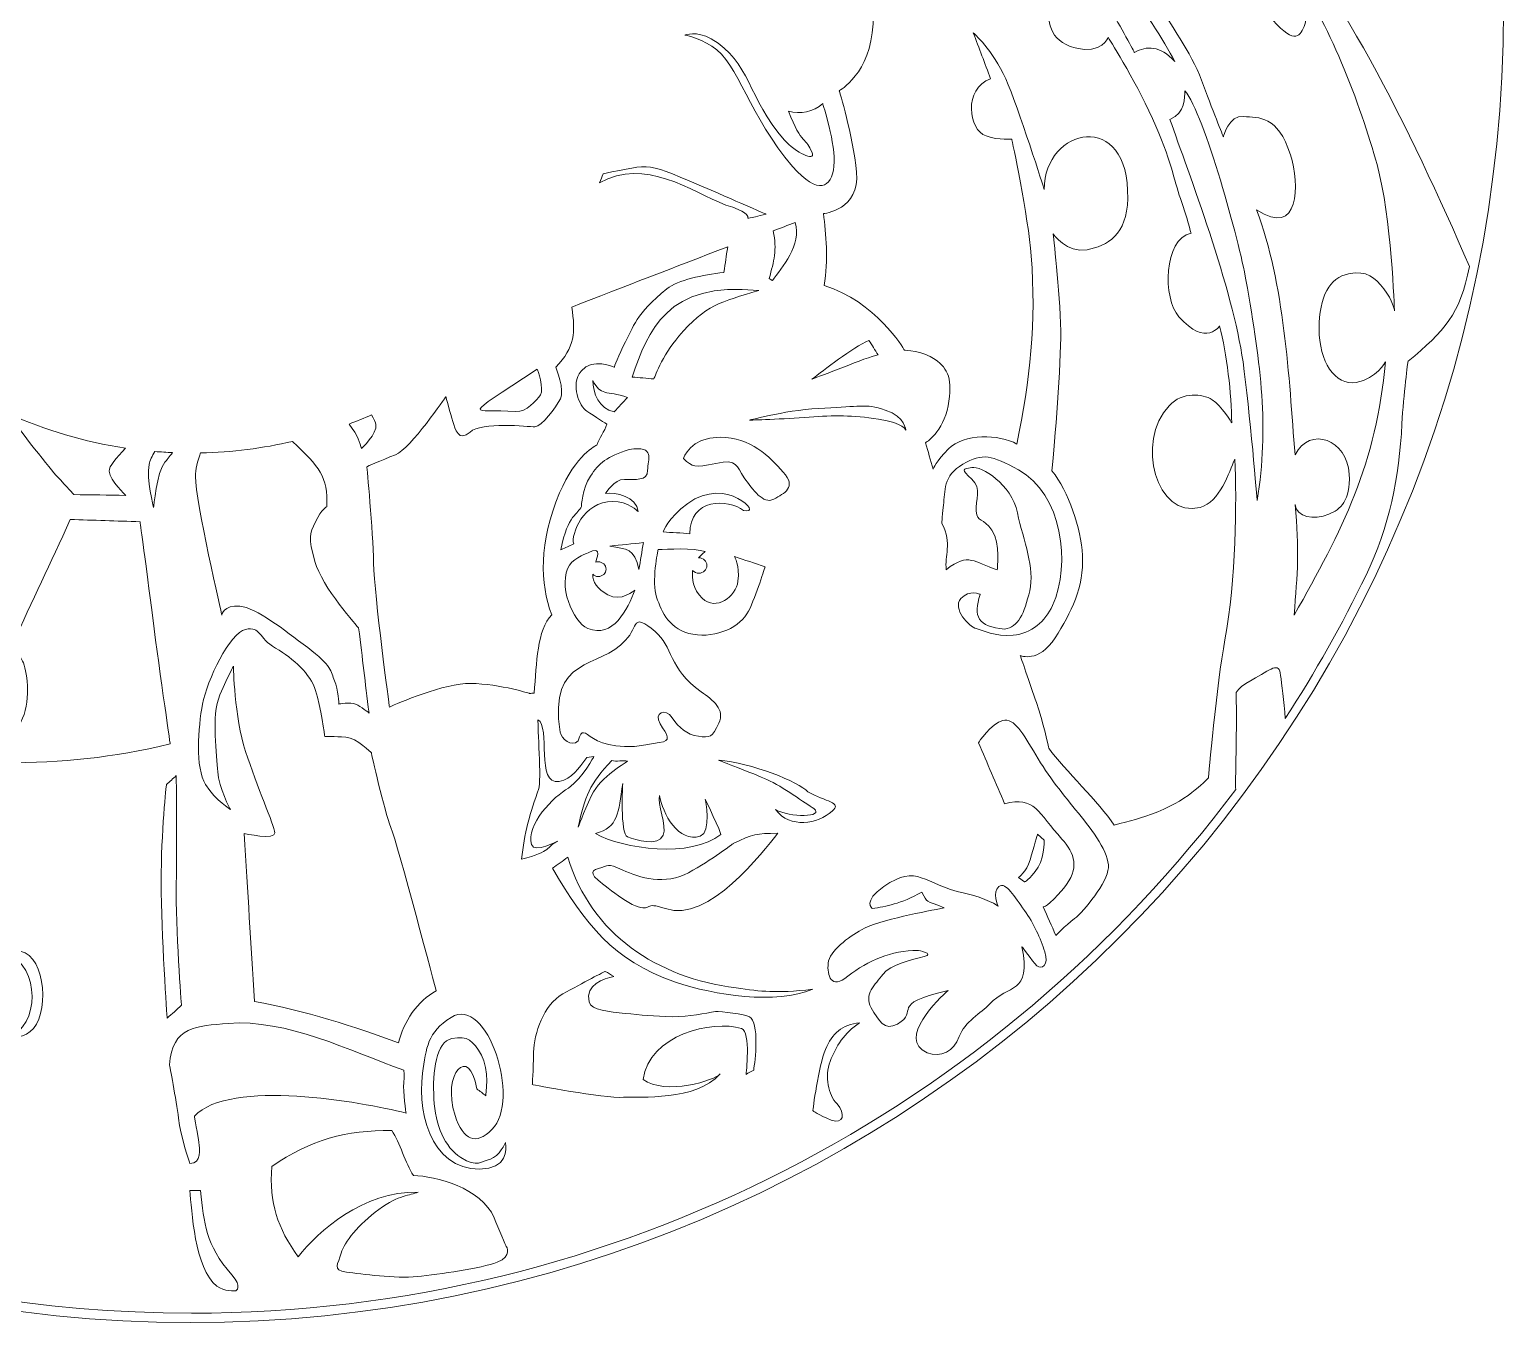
# Model space of a CAD drawing. Header units: inches. Extents: x 50 to 350, y -350 to -50.
# Drawn here: x 181.6 to 350, y -350 to -202.3 of the extents above; entities that cross this region are included whole.
import ezdxf

# ---------------------------------------------------------------- set-up
doc = ezdxf.new("R2010")
doc.units = ezdxf.units.IN
doc.header["$MEASUREMENT"] = 0
doc.layers.add('Layer 1', color=7, linetype='Continuous')

msp = doc.modelspace()

# ---------------------------------------------------------------- linework, layer by layer
at = {"layer": 'Layer 1', "lineweight": 0}
for points, knots in [([(350, -200), (350, -282.84), (282.84, -350), (200, -350), (117.16, -350), (50, -282.84), (50, -200), (50, -117.16), (117.16, -50), (200, -50), (282.84, -50), (350, -117.16), (350, -200)], [0, 0, 0, 0, 1, 1, 1, 2, 2, 2, 3, 3, 3, 4, 4, 4, 4]), ([(320.41, -122.27), (325.83, -122.27), (330.22, -126.99), (330.22, -132.81), (330.22, -137.59), (327.26, -141.63), (323.2, -142.92), (322.2, -145.04), (321.83, -146.29), (321.35, -147.73), (325.3, -148.29), (327.49, -148.29), (327.49, -148.29), (327.32, -150.58), (327.15, -152.88), (326.98, -155.17), (326.98, -155.17), (323.87, -154.75), (320.22, -154.08), (317.39, -168.07), (330.05, -175.52), (322.28, -187.65), (330.55, -195.99), (339.35, -213.69), (346.11, -229.36), (345.01, -234.85), (343.3, -236.69), (339.09, -240.18), (339.09, -240.18), (338.57, -243.96), (338.4, -247.32), (338.09, -253.43), (336.94, -259.11), (334.3, -264.6), (331.56, -270.28), (328.48, -275.73), (325.06, -281), (324.94, -278.99), (324.65, -277.06), (324.54, -276.06), (324.37, -274.43), (323.42, -275.38), (321.27, -276.58), (319.12, -277.79), (319.46, -278.22), (319.46, -278.22), (319.46, -278.22), (319.55, -281.57), (319.38, -288.03), (319.37, -288.45), (319.38, -288.8), (319.42, -289.09), (292.27, -325.41), (248.93, -348.93), (200.1, -348.93), (131.18, -348.93), (73.19, -302.07), (56.23, -238.49), (59.64, -233.88), (67.19, -226.17), (69.6, -226.6), (68.37, -223.84), (65.85, -215.65), (66.18, -209.53), (64.67, -206.1), (62.79, -204.97), (62.36, -202.53), (64.05, -201.87), (65.93, -202.2), (69.46, -202.5), (72.07, -196.43), (76.89, -191.83), (77.94, -191.34), (76.39, -188.59), (72.08, -185.83), (76.39, -174.29), (80.22, -164.02), (84.73, -156.75), (85.19, -148.12), (79.58, -148.15), (76.39, -148.63), (76.39, -148.63), (75.81, -145.59), (75.24, -142.55), (74.67, -139.5), (74.67, -139.5), (78.3, -141.08), (84.78, -140.83), (84.56, -139.07), (84.28, -137.6), (84, -136.39), (78.81, -136.14), (74.67, -131.89), (74.67, -126.67), (74.67, -121.3), (79.06, -116.94), (84.48, -116.94), (94.71, -116.94), (98.05, -130.59), (89.05, -135.29), (89.02, -136.75), (89.01, -138.56), (89.04, -140.43), (101.39, -138.61), (112.24, -131.75), (123.33, -123.03), (122.45, -122.75), (120.94, -122.14), (120.51, -121.21), (119.77, -119.64), (118.52, -116.81), (118.52, -116.81), (116.77, -116.67), (115.37, -116.61), (113.62, -116.48), (113.62, -116.48), (112.05, -117.73), (111.1, -117.42), (110.17, -117.11), (108.81, -115.74), (107.12, -115.32), (107.12, -115.32), (104.71, -115.11), (104.08, -114.8), (103.3, -114.41), (102.57, -112.71), (101.46, -112.28), (101.46, -112.28), (98.94, -111.97), (98.73, -111.34), (98.52, -110.71), (98.21, -108.19), (98.21, -108.19), (98.21, -108.19), (94.76, -104.84), (95.81, -104), (96.85, -103.16), (98.73, -103.27), (98.73, -103.27), (99.15, -102.53), (99.57, -101.8), (99.99, -101.07), (99.57, -100.09), (96.87, -94.94), (103.24, -96.56), (103.9, -95.89), (104.57, -95.23), (105.23, -94.57), (104.23, -88.9), (107.85, -89.87), (109.32, -89.85), (110.58, -88.94), (111.84, -88.03), (113.09, -87.12), (113.6, -82.68), (119.72, -84.24), (119.56, -84.14), (119.79, -83.98), (120.03, -83.82), (120.26, -83.67), (119.88, -83.33), (116.32, -82.54), (114.84, -83.27), (117.95, -80.2), (118.81, -79.16), (121.38, -76.12), (123.51, -73.58), (126.26, -70.29), (130.01, -68.65), (133.06, -67.31), (136.57, -70.04), (137.94, -71.19), (140.17, -70.42), (142.41, -69.65), (144.65, -68.88), (145.92, -65.91), (148.36, -66.11), (146.53, -68.36), (147.55, -68.15), (148.56, -67.94), (149.57, -67.73), (151.15, -65.15), (152.44, -66.17), (151.36, -67.52), (152.16, -67.49), (152.96, -67.45), (153.77, -67.42), (153.77, -67.42), (154.5, -66.79), (155.13, -67), (155.76, -67.21), (155.02, -67.84), (155.02, -67.84), (158.9, -68.68), (161.99, -72.31), (161.72, -78.33), (161.6, -81.22), (161.9, -83.27), (161.68, -85.13), (162.2, -84.46), (162.36, -84.23), (162.78, -83.63), (171.22, -71.58), (186.78, -59.76), (205.73, -59.93), (226.07, -60.12), (228.81, -60.97), (249.65, -77.85), (254.07, -81.42), (257.93, -85.56), (261.4, -89.94), (261.85, -89.21), (262.66, -88.14), (264.13, -86.63), (267.97, -82.69), (271.93, -81.75), (275.52, -81.11), (281.48, -80.03), (289.98, -81.32), (294.19, -85.59), (296.24, -87.65), (298.76, -92.68), (299.24, -94.68), (299.91, -97.47), (302.67, -101.01), (301.96, -102.99), (306.28, -110.17), (304.11, -108.03), (303.93, -111.5), (303.84, -113.18), (302.92, -116.36), (301.6, -117.28), (300.27, -118.21), (299.53, -117.81), (299.93, -118.46), (300.34, -119.12), (299.13, -120.06), (297.76, -121.34), (296.61, -122.42), (294.45, -123.28), (293.81, -123.51), (294.2, -124.26), (294.26, -124.7), (296.51, -124.65), (298.53, -124.61), (299.35, -124.27), (298.92, -125.17), (298.49, -126.07), (297.11, -128.95), (296.08, -129.77), (295.05, -130.59), (295.27, -131.75), (294.62, -131.53), (293.98, -131.32), (292.51, -129.25), (292.94, -130.41), (293.37, -131.55), (292.8, -131.62), (293.91, -133.69), (306.16, -141.6), (312.96, -145.74), (317.89, -147.09), (318.2, -145.94), (318.38, -144.39), (318.24, -143.09), (313.87, -142.03), (310.6, -137.83), (310.6, -132.81), (310.6, -126.99), (314.99, -122.27), (320.41, -122.27), (320.41, -122.27), (320.41, -122.27), (320.41, -122.27)], [0, 0, 0, 0, 1, 1, 1, 2, 2, 2, 3, 3, 3, 4, 4, 4, 5, 5, 5, 6, 6, 6, 7, 7, 7, 8, 8, 8, 9, 9, 9, 10, 10, 10, 11, 11, 11, 12, 12, 12, 13, 13, 13, 14, 14, 14, 15, 15, 15, 16, 16, 16, 17, 17, 17, 18, 18, 18, 19, 19, 19, 20, 20, 20, 21, 21, 21, 22, 22, 22, 23, 23, 23, 24, 24, 24, 25, 25, 25, 26, 26, 26, 27, 27, 27, 28, 28, 28, 29, 29, 29, 30, 30, 30, 31, 31, 31, 32, 32, 32, 33, 33, 33, 34, 34, 34, 35, 35, 35, 36, 36, 36, 37, 37, 37, 38, 38, 38, 39, 39, 39, 40, 40, 40, 41, 41, 41, 42, 42, 42, 43, 43, 43, 44, 44, 44, 45, 45, 45, 46, 46, 46, 47, 47, 47, 48, 48, 48, 49, 49, 49, 50, 50, 50, 51, 51, 51, 52, 52, 52, 53, 53, 53, 54, 54, 54, 55, 55, 55, 56, 56, 56, 57, 57, 57, 58, 58, 58, 59, 59, 59, 60, 60, 60, 61, 61, 61, 62, 62, 62, 63, 63, 63, 64, 64, 64, 65, 65, 65, 66, 66, 66, 67, 67, 67, 68, 68, 68, 69, 69, 69, 70, 70, 70, 71, 71, 71, 72, 72, 72, 73, 73, 73, 74, 74, 74, 75, 75, 75, 76, 76, 76, 77, 77, 77, 78, 78, 78, 79, 79, 79, 80, 80, 80, 81, 81, 81, 82, 82, 82, 83, 83, 83, 84, 84, 84, 85, 85, 85, 86, 86, 86, 87, 87, 87, 88, 88, 88, 89, 89, 89, 90, 90, 90, 91, 91, 91, 91]), ([(284.95, -173.56), (284.61, -174.08), (284.26, -174.6), (283.92, -175.11), (283.92, -175.11), (284.69, -174.77), (288.13, -175.28), (295.08, -176.33), (298.17, -178.71), (302.17, -183.2), (297.55, -179.41), (289.9, -177.21), (284.26, -179.5), (284.26, -179.5), (287.62, -181.91), (290.55, -183.8), (293.47, -185.7), (295.8, -186.73), (298.55, -188.54), (301.3, -190.35), (302.34, -191.03), (302.34, -191.03), (302.34, -191.03), (301.13, -188.97), (302.08, -188.37), (303.03, -187.76), (304.14, -187.07), (306.21, -188.45), (308.28, -189.83), (309.74, -192.15), (309.14, -193.44), (308.53, -194.73), (307.42, -194.3), (306.9, -194.3), (306.38, -194.3), (309.57, -197.14), (310.69, -199.38), (311.8, -201.62), (314.3, -204.8), (315.51, -208.07), (316.71, -211.34), (318, -214.53), (318, -214.53), (318, -214.53), (318.6, -212.03), (320.32, -212.21), (322.05, -212.38), (324.2, -212.03), (325.66, -216.59), (326.74, -219.97), (326.71, -226.16), (321.79, -222.88), (324.97, -231.29), (325.49, -241.96), (326.18, -250.85), (327.9, -247.55), (332.15, -249.1), (332.37, -253.09), (332.55, -256.1), (331.34, -257.13), (330.05, -257.65), (328.29, -258.35), (326.36, -258), (326.18, -256.53), (326.72, -261.74), (326.44, -264.36), (326.09, -269.18), (331.55, -259.56), (335.55, -251.76), (336.5, -240.26), (336.5, -240.26), (335.56, -242.16), (333.15, -242.59), (330.74, -243.02), (328.93, -240.18), (328.93, -236.47), (328.93, -232.77), (330.14, -230.62), (332.29, -230.19), (334.44, -229.76), (335.3, -230.62), (336.33, -231.91), (337.37, -233.2), (337.54, -234.41), (337.54, -234.41), (337.54, -234.41), (337.19, -223.65), (335.56, -217.71), (333.75, -211.15), (329.64, -200.18), (326.26, -196.8), (326.26, -196.8), (327.81, -200.16), (327.38, -201.45), (326.95, -202.74), (326.44, -204.12), (324.11, -201.71), (321.79, -199.3), (319.55, -195.25), (319.81, -193.53), (320.07, -191.81), (320.84, -191.98), (322.3, -193.01), (323.77, -194.05), (325.06, -195.34), (325.06, -195.34), (321.47, -189.77), (315.96, -182.81), (307.59, -178.38), (301.56, -175.2), (297.09, -173.39), (291.58, -173.13), (286.07, -172.87), (284.95, -173.56), (284.95, -173.56), (284.95, -173.56), (284.95, -173.56), (284.95, -173.56)], [0, 0, 0, 0, 1, 1, 1, 2, 2, 2, 3, 3, 3, 4, 4, 4, 5, 5, 5, 6, 6, 6, 7, 7, 7, 8, 8, 8, 9, 9, 9, 10, 10, 10, 11, 11, 11, 12, 12, 12, 13, 13, 13, 14, 14, 14, 15, 15, 15, 16, 16, 16, 17, 17, 17, 18, 18, 18, 19, 19, 19, 20, 20, 20, 21, 21, 21, 22, 22, 22, 23, 23, 23, 24, 24, 24, 25, 25, 25, 26, 26, 26, 27, 27, 27, 28, 28, 28, 29, 29, 29, 30, 30, 30, 31, 31, 31, 32, 32, 32, 33, 33, 33, 34, 34, 34, 35, 35, 35, 36, 36, 36, 37, 37, 37, 38, 38, 38, 39, 39, 39, 39]), ([(276, -181.57), (279.79, -181.25), (283.59, -183.72), (284.09, -184.06), (287.79, -186.56), (288.05, -186.13), (291.41, -188.88), (294.76, -191.64), (300.19, -196.97), (300.19, -196.97), (300.19, -196.97), (298.12, -197.49), (298.03, -199.3), (297.95, -201.1), (297.95, -203.6), (301.05, -204.37), (304.14, -205.15), (304.83, -203.17), (304.83, -203.17), (304.83, -203.17), (307.76, -207.73), (309.91, -212.46), (312.06, -217.2), (312.32, -219.43), (313.1, -221.59), (313.87, -223.74), (314.3, -225.55), (314.3, -225.55), (311.15, -226.25), (311.04, -233), (312.92, -235.1), (314.47, -236.82), (315.59, -237.16), (316.45, -236.91), (317.31, -236.65), (317.57, -236.13), (317.57, -236.13), (318.37, -239.32), (318.95, -243.94), (318.95, -247.23), (318.95, -247.23), (317.83, -245.25), (316.71, -244.57), (315.59, -243.88), (313.35, -243.62), (311.8, -245.25), (307.89, -249.39), (310.38, -258.22), (315.33, -256.87), (317.61, -256.25), (318.66, -252.84), (319.29, -251.36), (319.55, -256.04), (319.43, -265.26), (318.17, -272.02), (317.23, -277.1), (316.28, -287.77), (316.28, -287.77), (316.28, -287.77), (314.21, -290.18), (310.51, -291.64), (308.51, -292.43), (307.39, -292.69), (305.51, -293.16), (303.82, -290.6), (299.88, -286.88), (298.05, -284.38), (298.05, -284.38), (297.38, -281.29), (296.65, -279.18), (295.91, -277.06), (294.8, -273.81), (294.8, -273.81), (294.8, -273.81), (296.92, -274.69), (298.77, -271.78), (300.61, -268.87), (302.09, -266.05), (301.9, -262.35), (301.75, -259.28), (300.32, -255.04), (298.41, -252.69), (298.71, -249.4), (299.48, -240.55), (299.41, -236.73), (299.32, -232), (298.55, -225.63), (298.55, -225.63), (298.55, -225.63), (300.1, -227.87), (302.42, -227.44), (304.75, -227.01), (306.98, -225.72), (307.07, -221.59), (307.29, -211.25), (297.52, -213.44), (297.52, -220.55), (297.52, -220.55), (294.59, -211.17), (293.13, -207.9), (291.67, -204.63), (289.43, -202.65), (289.43, -202.65), (290.09, -204.4), (290.75, -206.15), (291.41, -207.9), (288.25, -209.02), (288.88, -213.77), (290.89, -214.44), (292.44, -214.96), (293.82, -214.79), (293.82, -214.79), (293.82, -214.79), (295.71, -223.65), (296.05, -228.13), (296.64, -235.74), (295.89, -242.26), (294.41, -249.63), (292.37, -248.51), (288.37, -248.39), (286.59, -250.2), (285.21, -251.61), (284.84, -252.49), (284.84, -252.49), (284.55, -251.49), (284.26, -250.49), (283.97, -249.49), (283.97, -249.49), (286, -248.26), (286.55, -245.26), (287.11, -242.27), (286.55, -241.03), (285.08, -239.97), (283.6, -238.92), (281.57, -238.92), (281.57, -238.92), (281.45, -238.7), (278.22, -233.31), (272.38, -231.52), (272.88, -228.62), (272.62, -225.62), (272.3, -223.31), (272.3, -223.31), (276.52, -222.88), (276.09, -218.57), (275.66, -214.27), (274.11, -209.28), (274.11, -209.28), (274.11, -209.28), (277.72, -207.3), (277.98, -201.62), (278.24, -195.94), (277.72, -192.84), (277.72, -192.84), (277.72, -192.84), (280.39, -189.66), (279.7, -187.59), (279.01, -185.53), (276, -181.57), (276, -181.57), (276, -181.57), (276, -181.57), (276, -181.57)], [0, 0, 0, 0, 1, 1, 1, 2, 2, 2, 3, 3, 3, 4, 4, 4, 5, 5, 5, 6, 6, 6, 7, 7, 7, 8, 8, 8, 9, 9, 9, 10, 10, 10, 11, 11, 11, 12, 12, 12, 13, 13, 13, 14, 14, 14, 15, 15, 15, 16, 16, 16, 17, 17, 17, 18, 18, 18, 19, 19, 19, 20, 20, 20, 21, 21, 21, 22, 22, 22, 23, 23, 23, 24, 24, 24, 25, 25, 25, 26, 26, 26, 27, 27, 27, 28, 28, 28, 29, 29, 29, 30, 30, 30, 31, 31, 31, 32, 32, 32, 33, 33, 33, 34, 34, 34, 35, 35, 35, 36, 36, 36, 37, 37, 37, 38, 38, 38, 39, 39, 39, 40, 40, 40, 41, 41, 41, 42, 42, 42, 43, 43, 43, 44, 44, 44, 45, 45, 45, 46, 46, 46, 47, 47, 47, 48, 48, 48, 49, 49, 49, 50, 50, 50, 51, 51, 51, 52, 52, 52, 53, 53, 53, 54, 54, 54, 54]), ([(307.84, -204.9), (307.84, -204.9), (306.2, -201.86), (305.02, -199.84), (303.83, -197.81), (302.12, -196.01), (300.71, -194.05), (297.19, -189.17), (303.7, -193.6), (306.43, -196.87), (308.87, -199.8), (311.16, -203.55), (312.44, -205.91), (310.73, -204.07), (309.26, -204.13), (307.84, -204.9), (307.84, -204.9), (307.84, -204.9), (307.84, -204.9)], [0, 0, 0, 0, 1, 1, 1, 2, 2, 2, 3, 3, 3, 4, 4, 4, 5, 5, 5, 6, 6, 6, 6]), ([(268.3, -211.6), (269.66, -211.99), (271.18, -211.69), (272.22, -210.74), (272.22, -210.74), (273.76, -215.39), (273.51, -217.89), (273.25, -220.38), (271.72, -221.28), (268.79, -217.92), (263.83, -212.22), (262.67, -206.14), (259.56, -204.18), (257.93, -203.15), (256.47, -202.91), (256.47, -202.91), (256.47, -202.91), (257.84, -202.39), (259.48, -203.34), (263.98, -205.95), (263.63, -210.12), (267.83, -214.87), (269.12, -216.34), (271.44, -217.45), (271.01, -216.34), (270.34, -214.59), (269.85, -215.58), (268.3, -211.6), (268.3, -211.6), (268.3, -211.6), (268.3, -211.6)], [0, 0, 0, 0, 1, 1, 1, 2, 2, 2, 3, 3, 3, 4, 4, 4, 5, 5, 5, 6, 6, 6, 7, 7, 7, 8, 8, 8, 9, 9, 9, 10, 10, 10, 10]), ([(321.87, -256.1), (321.87, -256.1), (321.01, -245.86), (320.24, -240.26), (319.09, -231.94), (314.02, -218.61), (311.89, -212.55), (313.73, -211.81), (313.55, -209.99), (313.61, -209.28), (315.83, -211.94), (319.85, -226.63), (320.58, -230.88), (322.34, -241.01), (323.2, -247.48), (321.87, -256.1), (321.87, -256.1), (321.87, -256.1), (321.87, -256.1)], [0, 0, 0, 0, 1, 1, 1, 2, 2, 2, 3, 3, 3, 4, 4, 4, 5, 5, 5, 6, 6, 6, 6]), ([(246.72, -219.8), (251.91, -216.82), (257.19, -220.78), (261.15, -222.33), (265.97, -223.77), (261.53, -224.29), (265.76, -223.39), (265.76, -223.39), (263.87, -222.53), (259.48, -220.64), (251.71, -217.29), (252.89, -217.63), (247.15, -218.75), (247.01, -219.1), (246.87, -219.45), (246.72, -219.8), (246.72, -219.8), (246.72, -219.8), (246.72, -219.8)], [0, 0, 0, 0, 1, 1, 1, 2, 2, 2, 3, 3, 3, 4, 4, 4, 5, 5, 5, 6, 6, 6, 6]), ([(266.55, -225.28), (267.4, -224.96), (268.24, -224.64), (269.09, -224.33), (269.85, -226.82), (267.54, -229.54), (266.47, -230.95), (266.35, -230.88), (266.24, -230.81), (266.12, -230.73), (266.63, -228.73), (267.06, -227.49), (266.55, -225.28), (266.55, -225.28), (266.55, -225.28), (266.55, -225.28)], [0, 0, 0, 0, 1, 1, 1, 2, 2, 2, 3, 3, 3, 4, 4, 4, 5, 5, 5, 5]), ([(260.92, -230.02), (261.14, -228.84), (261.15, -228.28), (261.37, -227.09), (255.43, -229.39), (249.49, -231.68), (243.56, -233.98), (244, -236.9), (243.91, -238.56), (241.75, -240.86), (241.75, -240.86), (242.78, -243.53), (242.26, -244.48), (241.75, -245.43), (240.11, -247.66), (239.34, -247.66), (238.56, -247.66), (233.23, -247.06), (231.94, -248.27), (230.65, -249.47), (230.22, -247.92), (229.96, -247.06), (229.7, -246.2), (229.18, -244.22), (229.18, -244.22), (229.18, -244.22), (225.14, -250.16), (223.42, -250.85), (221.7, -251.54), (220.15, -252.22), (220.15, -252.22), (220.15, -252.22), (220.83, -259.45), (220.92, -263.24), (221.01, -267.03), (222.73, -279.68), (222.73, -279.68), (222.73, -279.68), (228.24, -277.18), (231.42, -277.01), (234.6, -276.84), (238.74, -278.13), (238.74, -278.13), (238.91, -278.12), (239.08, -278.1), (239.26, -278.09), (239.55, -274.62), (239.59, -270.89), (241.27, -269.13), (239.91, -265.59), (239.79, -260.89), (242.17, -255.22), (244.01, -250.82), (246.41, -249.76), (246.41, -249.76), (246.68, -248.94), (247.31, -248.2), (247.58, -247.38), (247.58, -247.38), (246.11, -246.41), (245.28, -245.88), (244.45, -245.35), (243.34, -242.89), (244.63, -241.3), (245.92, -239.72), (248.41, -240.86), (248.41, -240.86), (248.41, -240.86), (248.87, -239.54), (249.7, -237.95), (250.53, -236.37), (250.89, -234.74), (254.4, -231.92), (255.74, -230.84), (258.49, -230.36), (260.92, -230.02), (260.92, -230.02), (260.92, -230.02), (260.92, -230.02)], [0, 0, 0, 0, 1, 1, 1, 2, 2, 2, 3, 3, 3, 4, 4, 4, 5, 5, 5, 6, 6, 6, 7, 7, 7, 8, 8, 8, 9, 9, 9, 10, 10, 10, 11, 11, 11, 12, 12, 12, 13, 13, 13, 14, 14, 14, 15, 15, 15, 16, 16, 16, 17, 17, 17, 18, 18, 18, 19, 19, 19, 20, 20, 20, 21, 21, 21, 22, 22, 22, 23, 23, 23, 24, 24, 24, 25, 25, 25, 26, 26, 26, 26]), ([(250.44, -241.98), (251.28, -242.05), (252.11, -242.12), (252.94, -242.2), (252.94, -242.2), (253.85, -239.59), (255.78, -237.32), (258.81, -233.74), (260.61, -233.37), (264.91, -232.11), (254.43, -230.98), (252.3, -236.66), (250.44, -241.98), (250.44, -241.98), (250.44, -241.98), (250.44, -241.98)], [0, 0, 0, 0, 1, 1, 1, 2, 2, 2, 3, 3, 3, 4, 4, 4, 5, 5, 5, 5]), ([(278.55, -239.44), (278.2, -238.89), (277.86, -238.34), (277.51, -237.79), (275.61, -238.63), (272.32, -241.22), (271, -242.23), (271.77, -241.96), (277.27, -239.72), (278.55, -239.44), (278.55, -239.44), (278.55, -239.44), (278.55, -239.44)], [0, 0, 0, 0, 1, 1, 1, 2, 2, 2, 3, 3, 3, 4, 4, 4, 4]), ([(239.62, -241.07), (239.62, -241.07), (240.44, -243.41), (239.98, -244.02), (239.53, -244.63), (238.35, -246.01), (237.17, -245.92), (232.14, -245.56), (230.55, -247.05), (239.62, -241.07), (239.62, -241.07), (239.62, -241.07), (239.62, -241.07)], [0, 0, 0, 0, 1, 1, 1, 2, 2, 2, 3, 3, 3, 4, 4, 4, 4]), ([(248.39, -245.97), (246.66, -245.58), (245.97, -243.84), (245.97, -242.36), (246.86, -244.18), (247.43, -243.5), (249.94, -244.3), (249.42, -244.86), (248.91, -245.41), (248.39, -245.97), (248.39, -245.97), (248.39, -245.97), (248.39, -245.97)], [0, 0, 0, 0, 1, 1, 1, 2, 2, 2, 3, 3, 3, 4, 4, 4, 4]), ([(263.87, -246.9), (263.87, -246.9), (268.56, -245.64), (272.46, -245.52), (276.36, -245.41), (277.03, -244.95), (279.37, -245.75), (281.71, -246.56), (281.71, -248.05), (281.71, -248.05), (281.71, -248.05), (281.6, -247.24), (278.59, -246.79), (275.58, -246.33), (273.57, -246.33), (270.67, -246.56), (267.78, -246.79), (263.87, -246.9), (263.87, -246.9), (263.87, -246.9), (263.87, -246.9), (263.87, -246.9)], [0, 0, 0, 0, 1, 1, 1, 2, 2, 2, 3, 3, 3, 4, 4, 4, 5, 5, 5, 6, 6, 6, 7, 7, 7, 7]), ([(179.25, -246.18), (180.31, -247.92), (184.17, -252.7), (184.77, -253.34), (185.89, -254.55), (186.67, -255.41), (186.67, -255.41), (188.65, -255.44), (190.63, -255.47), (192.61, -255.5), (192.61, -255.5), (190.8, -253.86), (190.71, -252.74), (190.67, -252.19), (191.55, -251.24), (192.56, -250.1), (187.89, -249.4), (183.42, -248.06), (179.25, -246.18), (179.25, -246.18), (179.25, -246.18), (179.25, -246.18)], [0, 0, 0, 0, 1, 1, 1, 2, 2, 2, 3, 3, 3, 4, 4, 4, 5, 5, 5, 6, 6, 6, 7, 7, 7, 7]), ([(218.12, -247.35), (219.22, -248.76), (219.29, -249.52), (219.54, -250.16), (219.54, -250.16), (221.35, -248.44), (221.18, -247.4), (221.14, -247.19), (220.96, -246.79), (220.69, -246.29), (219.85, -246.67), (218.99, -247.02), (218.12, -247.35), (218.12, -247.35), (218.12, -247.35), (218.12, -247.35)], [0, 0, 0, 0, 1, 1, 1, 2, 2, 2, 3, 3, 3, 4, 4, 4, 5, 5, 5, 5]), ([(256.31, -251.28), (257.39, -252.28), (257.51, -252.39), (260.03, -251.84), (262.55, -251.28), (262.31, -252.17), (263.27, -253.49), (264.23, -254.82), (265.43, -256.59), (266.63, -255.93), (267.84, -255.26), (269.28, -254.6), (267.72, -252.83), (266.15, -251.06), (263.99, -248.85), (260.51, -248.85), (257.03, -248.85), (256.31, -251.28), (256.31, -251.28), (256.31, -251.28), (256.31, -251.28), (256.31, -251.28)], [0, 0, 0, 0, 1, 1, 1, 2, 2, 2, 3, 3, 3, 4, 4, 4, 5, 5, 5, 6, 6, 6, 7, 7, 7, 7]), ([(195.93, -250.49), (195.62, -251), (195.37, -251.5), (195.27, -251.97), (194.93, -253.6), (195.79, -256.87), (195.79, -256.87), (195.79, -256.87), (196.13, -252.83), (197.08, -251.71), (197.27, -251.48), (197.59, -251.09), (197.96, -250.61), (197.28, -250.58), (196.6, -250.54), (195.93, -250.49), (195.93, -250.49), (195.93, -250.49), (195.93, -250.49)], [0, 0, 0, 0, 1, 1, 1, 2, 2, 2, 3, 3, 3, 4, 4, 4, 5, 5, 5, 6, 6, 6, 6]), ([(201.14, -250.65), (200.8, -251.61), (200.56, -252.57), (200.56, -253.34), (200.56, -256.1), (203.58, -269.19), (203.58, -269.19), (203.58, -269.19), (203.75, -267.98), (205.64, -268.16), (207.54, -268.33), (210.64, -270.83), (213.39, -272.89), (216.15, -274.96), (216.02, -275.63), (216.45, -276.67), (216.88, -277.7), (216.96, -279.34), (216.96, -279.34), (216.96, -279.34), (218.25, -279.08), (218.86, -279.34), (219.46, -279.59), (220.4, -280.37), (220.4, -280.37), (219.92, -276.67), (219.69, -274.34), (219.2, -270.64), (219.2, -270.64), (214.98, -265.91), (214.21, -263.07), (213.43, -260.23), (213.61, -259.97), (214.29, -258.51), (214.98, -257.04), (215.58, -256.79), (215.58, -256.79), (215.7, -253.28), (214.76, -252.32), (211.67, -249.33), (208.28, -250.12), (204.76, -250.57), (201.14, -250.65), (201.14, -250.65), (201.14, -250.65), (201.14, -250.65)], [0, 0, 0, 0, 1, 1, 1, 2, 2, 2, 3, 3, 3, 4, 4, 4, 5, 5, 5, 6, 6, 6, 7, 7, 7, 8, 8, 8, 9, 9, 9, 10, 10, 10, 11, 11, 11, 12, 12, 12, 13, 13, 13, 14, 14, 14, 15, 15, 15, 15]), ([(242.32, -261.71), (242.93, -261.44), (243.18, -261.31), (243.78, -261.04), (243.43, -260.01), (244.84, -256.19), (248.26, -256.19), (249.94, -256.19), (251.14, -257.34), (251.14, -257.34), (250.98, -255.62), (248.55, -255.14), (247.42, -255.27), (247.42, -255.27), (248.38, -253.67), (249.58, -253.67), (250.78, -253.67), (252.22, -253.9), (252.22, -252.64), (252.22, -251.37), (253.23, -249.8), (250.1, -250.26), (247.58, -251.06), (246.65, -251.8), (245.69, -253.29), (244.73, -254.79), (244.66, -256.76), (244.66, -256.76), (244.31, -257.66), (243.1, -257.62), (242.32, -261.71), (242.32, -261.71), (242.32, -261.71), (242.32, -261.71)], [0, 0, 0, 0, 1, 1, 1, 2, 2, 2, 3, 3, 3, 4, 4, 4, 5, 5, 5, 6, 6, 6, 7, 7, 7, 8, 8, 8, 9, 9, 9, 10, 10, 10, 11, 11, 11, 11]), ([(285.84, -258.73), (287.06, -261.01), (286.11, -262.43), (286.34, -263.99), (288.93, -261.93), (289.48, -263.2), (292.16, -263.99), (292.16, -263.99), (292.56, -260.98), (291.56, -259.48), (290.56, -257.98), (289.86, -258.63), (289.76, -257.32), (289.66, -256.01), (290.46, -254.76), (289.25, -253.63), (288.05, -252.51), (288.15, -252.51), (289.25, -252.32), (290.36, -252.13), (293.77, -254.2), (294.47, -257.48), (295.17, -260.77), (296.48, -263.77), (295.87, -266.4), (295.27, -269.02), (294.57, -270.52), (293.01, -270.79), (289.92, -270.5), (289.4, -269.32), (290.21, -266.81), (290.21, -266.81), (289.01, -266.18), (288, -267.3), (287, -268.43), (288.95, -270.53), (289.76, -270.71), (290.56, -270.9), (291.86, -271.65), (293.97, -271.47), (296.07, -271.28), (297.68, -269.87), (298.48, -268.09), (300.62, -263.33), (299.59, -255.31), (294.58, -252.59), (291.47, -250.9), (290.55, -250.62), (288.24, -251.93), (285.94, -253.25), (286.22, -255.03), (286.02, -256.62), (285.82, -258.22), (285.84, -258.73), (285.84, -258.73), (285.84, -258.73), (285.84, -258.73), (285.84, -258.73)], [0, 0, 0, 0, 1, 1, 1, 2, 2, 2, 3, 3, 3, 4, 4, 4, 5, 5, 5, 6, 6, 6, 7, 7, 7, 8, 8, 8, 9, 9, 9, 10, 10, 10, 11, 11, 11, 12, 12, 12, 13, 13, 13, 14, 14, 14, 15, 15, 15, 16, 16, 16, 17, 17, 17, 18, 18, 18, 19, 19, 19, 19]), ([(254.01, -259.65), (254.93, -259.78), (256.11, -259.76), (257.04, -259.9), (257.04, -255.76), (261.38, -255.92), (263.18, -257.21), (265.56, -257.84), (261.22, -253.19), (256.81, -256.41), (254.49, -258.1), (254.01, -259.65), (254.01, -259.65), (254.01, -259.65), (254.01, -259.65), (254.01, -259.65)], [0, 0, 0, 0, 1, 1, 1, 2, 2, 2, 3, 3, 3, 4, 4, 4, 5, 5, 5, 5]), ([(158.53, -270.56), (158.53, -270.56), (159.21, -268.75), (161.02, -267.72), (162.83, -266.68), (163.95, -265.82), (165.41, -266.43), (166.87, -267.03), (168.42, -269.44), (168.68, -271.68), (168.94, -273.91), (169.11, -276.32), (169.11, -276.32), (175.14, -279.69), (174.87, -284.48), (177.11, -284.76), (178.49, -284.93), (179.87, -283.29), (180.82, -280.97), (181.76, -278.65), (181.33, -275.46), (180.82, -274.43), (180.3, -273.4), (179.7, -272.54), (179.7, -272.54), (181.96, -267.34), (183.97, -263.44), (186.24, -258.25), (188.91, -258.34), (191.57, -258.42), (194.24, -258.51), (194.24, -258.51), (194.76, -262.21), (195.53, -268.32), (196.31, -274.43), (197.68, -283.9), (197.68, -283.9), (191, -285.48), (185.42, -286.05), (178.75, -286.05), (179.35, -293.22), (179.95, -300.39), (180.56, -307.56), (183.59, -308.22), (183.89, -315.07), (181.68, -316.77), (180.56, -317.63), (179.09, -317.46), (179.09, -317.46), (182.9, -316.19), (182.76, -309.26), (179.09, -307.91), (178.43, -300.62), (177.77, -293.33), (177.11, -286.05), (174.56, -285.79), (173.32, -281.31), (169.46, -278.65), (169.82, -288.69), (170.26, -298.73), (170.49, -308.77), (168.93, -309.68), (168.5, -311.24), (168.16, -312.47), (166.24, -311.01), (162.56, -309.34), (159.99, -307.91), (159.99, -307.91), (160.76, -309.63), (161.88, -310.23), (163, -310.83), (165.32, -313.07), (166.87, -314.1), (168.42, -315.14), (169.8, -316.51), (169.8, -316.51), (170.77, -315.12), (173.84, -313.66), (175.31, -314.45), (176.43, -315.05), (175.65, -315.14), (175.65, -315.14), (175.65, -315.14), (174.7, -314.71), (173.07, -315.83), (171.43, -316.94), (170.57, -317.2), (169.71, -319.18), (168.85, -321.16), (168.59, -324.09), (170.06, -324.26), (171.52, -324.43), (173.76, -322.8), (174.45, -321.85), (175.14, -320.9), (176.08, -320.73), (176.08, -320.73), (176.08, -320.73), (175.22, -322.62), (173.76, -324.52), (172.3, -326.41), (169.28, -326.84), (168.68, -325.98), (168.08, -325.12), (166.79, -322.28), (167.13, -320.9), (167.48, -319.53), (168.08, -318.24), (168.08, -318.24), (167.39, -318.72), (166.7, -319.21), (166.01, -319.7), (166.01, -319.7), (161.28, -317.89), (158.44, -315.74), (155.6, -313.59), (151.12, -309.29), (149.92, -307.31), (148.71, -305.33), (146.05, -307.22), (146.05, -307.22), (147.05, -304.64), (148.05, -302.06), (149.06, -299.47), (150.75, -300.88), (152.44, -302.29), (154.14, -303.69), (154.85, -302.26), (152.03, -298.4), (151.47, -298.01), (151.47, -298.01), (153.71, -292.67), (153.79, -290.01), (153.88, -287.34), (155.51, -285.62), (156.72, -285.02), (158.26, -284.24), (165.83, -281.86), (166.27, -280.11), (166.44, -279.42), (165.93, -279.85), (164.72, -280.63), (163.52, -281.4), (160.07, -281.14), (160.07, -281.14), (160.07, -281.14), (160.59, -277.79), (161.02, -275.72), (161.82, -271.88), (167.65, -264.96), (161.71, -268.23), (159.99, -269.18), (158.35, -270.64), (158.53, -270.56), (158.53, -270.56), (158.53, -270.56), (158.53, -270.56)], [0, 0, 0, 0, 1, 1, 1, 2, 2, 2, 3, 3, 3, 4, 4, 4, 5, 5, 5, 6, 6, 6, 7, 7, 7, 8, 8, 8, 9, 9, 9, 10, 10, 10, 11, 11, 11, 12, 12, 12, 13, 13, 13, 14, 14, 14, 15, 15, 15, 16, 16, 16, 17, 17, 17, 18, 18, 18, 19, 19, 19, 20, 20, 20, 21, 21, 21, 22, 22, 22, 23, 23, 23, 24, 24, 24, 25, 25, 25, 26, 26, 26, 27, 27, 27, 28, 28, 28, 29, 29, 29, 30, 30, 30, 31, 31, 31, 32, 32, 32, 33, 33, 33, 34, 34, 34, 35, 35, 35, 36, 36, 36, 37, 37, 37, 38, 38, 38, 39, 39, 39, 40, 40, 40, 41, 41, 41, 42, 42, 42, 43, 43, 43, 44, 44, 44, 45, 45, 45, 46, 46, 46, 47, 47, 47, 48, 48, 48, 49, 49, 49, 50, 50, 50, 51, 51, 51, 52, 52, 52, 52]), ([(251.74, -260.89), (251.57, -261.92), (251.4, -262.94), (251.22, -263.96), (250.73, -261.49), (249.85, -261.66), (247.91, -261.29), (249.19, -261.16), (250.46, -261.03), (251.74, -260.89), (251.74, -260.89), (251.74, -260.89), (251.74, -260.89)], [0, 0, 0, 0, 1, 1, 1, 2, 2, 2, 3, 3, 3, 4, 4, 4, 4]), ([(245.49, -262.03), (245.49, -262.03), (243.88, -262.58), (243.31, -263.46), (241.88, -265.64), (243.68, -269.98), (245.38, -270.7), (248.28, -271.94), (249.92, -268.46), (250.78, -266.31), (250.78, -266.31), (249.17, -267.74), (247.68, -266.86), (246.45, -266.14), (245.91, -265.42), (245.95, -264.52), (246.11, -264.67), (246.33, -264.77), (246.58, -264.77), (247.07, -264.77), (247.47, -264.39), (247.47, -263.93), (247.47, -263.47), (247.07, -263.09), (246.58, -263.09), (246.48, -263.09), (246.38, -263.11), (246.29, -263.14), (246.6, -262.16), (246.8, -261.35), (245.49, -262.03), (245.49, -262.03), (245.49, -262.03), (245.49, -262.03)], [0, 0, 0, 0, 1, 1, 1, 2, 2, 2, 3, 3, 3, 4, 4, 4, 5, 5, 5, 6, 6, 6, 7, 7, 7, 8, 8, 8, 9, 9, 9, 10, 10, 10, 11, 11, 11, 11]), ([(258.78, -261.91), (257.51, -261.5), (254.41, -261.63), (253.41, -261.7), (253.41, -261.7), (252.64, -265.45), (253.25, -267.14), (253.86, -268.83), (254.69, -270.89), (257.4, -271.37), (260.11, -271.84), (262.87, -270.52), (263.76, -268.72), (264.64, -266.93), (265.64, -263.65), (265.64, -263.65), (264.48, -263.26), (263.31, -262.88), (262.15, -262.49), (262.15, -262.49), (262.76, -263.49), (262.54, -265.29), (262.32, -267.09), (260.05, -268.78), (258.45, -267.24), (257.4, -266.24), (257.25, -264.97), (257.36, -264.08), (257.53, -264.27), (257.79, -264.39), (258.07, -264.39), (258.58, -264.39), (259, -263.99), (259, -263.51), (259, -263.02), (258.58, -262.63), (258.07, -262.63), (258.07, -262.63), (258.04, -262.63), (258.04, -262.63), (258.38, -262.26), (258.78, -261.91), (258.78, -261.91), (258.78, -261.91), (258.78, -261.91), (258.78, -261.91)], [0, 0, 0, 0, 1, 1, 1, 2, 2, 2, 3, 3, 3, 4, 4, 4, 5, 5, 5, 6, 6, 6, 7, 7, 7, 8, 8, 8, 9, 9, 9, 10, 10, 10, 11, 11, 11, 12, 12, 12, 13, 13, 13, 14, 14, 14, 15, 15, 15, 15]), ([(253.09, -271.06), (255.09, -272.73), (254.59, -275.25), (258.35, -277.94), (259.68, -278.9), (261.12, -279.95), (260.35, -281.54), (259.57, -283.13), (259.35, -283.23), (258.02, -283.02), (256.69, -282.81), (255.81, -282.07), (255.03, -280.91), (254.26, -279.74), (252.87, -280.33), (253.65, -281.6), (254.42, -282.87), (255.09, -283.61), (253.54, -283.72), (244.97, -285.74), (245.19, -280.59), (244.29, -283.55), (243.55, -284.34), (242.35, -283.26), (242.24, -282.57), (240.83, -273.77), (246.68, -275.38), (249.71, -272.06), (251.21, -270.42), (250.42, -268.83), (253.09, -271.06), (253.09, -271.06), (253.09, -271.06), (253.09, -271.06)], [0, 0, 0, 0, 1, 1, 1, 2, 2, 2, 3, 3, 3, 4, 4, 4, 5, 5, 5, 6, 6, 6, 7, 7, 7, 8, 8, 8, 9, 9, 9, 10, 10, 10, 11, 11, 11, 11]), ([(207.32, -313.33), (213, -314.32), (218.83, -316.21), (223.76, -318.06), (224.31, -315.66), (225.99, -313.21), (228.06, -312.12), (228.06, -312.12), (223.68, -295.34), (222.9, -293.45), (222.13, -291.56), (220.66, -284.93), (220.66, -284.93), (220.66, -284.93), (219.03, -283.21), (217.74, -283.12), (216.45, -283.04), (215.33, -283.04), (215.33, -283.04), (215.33, -283.04), (214.9, -279.68), (214.29, -277.79), (213.69, -275.89), (211.8, -274.17), (209.73, -272.97), (207.67, -271.76), (208.1, -270.47), (206.29, -270.81), (204.48, -271.16), (201.9, -276.67), (201.38, -279.34), (200.87, -282), (200.52, -286.65), (201.73, -288.54), (202.93, -290.44), (204.57, -291.38), (204.57, -291.38), (204.57, -291.38), (203.19, -288.89), (203.11, -287.08), (203.02, -285.27), (202.33, -280.71), (203.36, -278.3), (204.4, -275.89), (204.91, -275.03), (204.91, -275.03), (204.91, -275.03), (205, -280.8), (206.29, -284.76), (207.58, -288.72), (209.56, -293.19), (209.65, -294.05), (209.73, -294.91), (206.12, -294.14), (206.12, -294.14), (206.58, -301.02), (206.86, -306.44), (207.32, -313.33), (207.32, -313.33), (207.32, -313.33), (207.32, -313.33)], [0, 0, 0, 0, 1, 1, 1, 2, 2, 2, 3, 3, 3, 4, 4, 4, 5, 5, 5, 6, 6, 6, 7, 7, 7, 8, 8, 8, 9, 9, 9, 10, 10, 10, 11, 11, 11, 12, 12, 12, 13, 13, 13, 14, 14, 14, 15, 15, 15, 16, 16, 16, 17, 17, 17, 18, 18, 18, 19, 19, 19, 20, 20, 20, 20]), ([(238.97, -295.4), (239.28, -296.43), (241.97, -294.99), (241.97, -294.99), (240.59, -295.68), (241.32, -296.18), (237.83, -297.06), (238.09, -294.17), (238.83, -291.7), (239.8, -289), (240.07, -288.23), (239.67, -281.74), (239.69, -281.14), (241.17, -281.88), (239.4, -288.66), (242.1, -288.19), (243.68, -287.91), (244.3, -286.65), (245.29, -285.45), (245.29, -285.45), (246.08, -285.34), (246.08, -285.34), (246.08, -285.34), (244.88, -287.67), (243.18, -288.94), (241.48, -289.89), (238.29, -293.12), (238.97, -295.4), (238.97, -295.4), (238.97, -295.4), (238.97, -295.4)], [0, 0, 0, 0, 1, 1, 1, 2, 2, 2, 3, 3, 3, 4, 4, 4, 5, 5, 5, 6, 6, 6, 7, 7, 7, 8, 8, 8, 9, 9, 9, 10, 10, 10, 10]), ([(290.02, -283.76), (290.02, -283.76), (291.46, -281.54), (292.79, -281.22), (294.12, -280.91), (295.12, -282.7), (296.56, -285.14), (298, -287.57), (299.77, -289.79), (301.43, -291.8), (303.09, -293.81), (304.97, -296.35), (304.86, -298.04), (304.75, -299.73), (302.09, -303.01), (300.99, -303.86), (299.88, -304.7), (298.85, -305.78), (298.85, -305.78), (298.38, -304.69), (297.9, -303.6), (297.42, -302.51), (297.42, -302.51), (297.89, -302.59), (299.77, -300.37), (301.65, -298.14), (300.99, -296.35), (299.55, -294.76), (296.84, -291.78), (296.45, -289.8), (293.01, -290.74), (292.02, -288.41), (291.02, -286.09), (290.02, -283.76), (290.02, -283.76), (290.02, -283.76), (290.02, -283.76)], [0, 0, 0, 0, 1, 1, 1, 2, 2, 2, 3, 3, 3, 4, 4, 4, 5, 5, 5, 6, 6, 6, 7, 7, 7, 8, 8, 8, 9, 9, 9, 10, 10, 10, 11, 11, 11, 12, 12, 12, 12]), ([(248.13, -285.8), (248.65, -285.94), (249.42, -285.74), (249.94, -285.88), (249.94, -285.88), (246.83, -287.65), (245.83, -289.77), (244.84, -291.88), (244.29, -293.39), (244.29, -293.39), (245.03, -289.97), (245.59, -288.42), (248.13, -285.8), (248.13, -285.8), (248.13, -285.8), (248.13, -285.8)], [0, 0, 0, 0, 1, 1, 1, 2, 2, 2, 3, 3, 3, 4, 4, 4, 5, 5, 5, 5]), ([(260.35, -285.77), (263.99, -286.02), (269.55, -288.25), (270.53, -289.37), (272.53, -290.53), (274.52, -290.53), (273.3, -291.59), (271.65, -293.02), (268.5, -293.62), (266.85, -291.39), (268.43, -292.36), (272.52, -292.28), (271.2, -291.27), (270.31, -290.74), (267.57, -288.73), (265.91, -287.99), (264.25, -287.25), (260.35, -285.77), (260.35, -285.77), (260.35, -285.77), (260.35, -285.77), (260.35, -285.77)], [0, 0, 0, 0, 1, 1, 1, 2, 2, 2, 3, 3, 3, 4, 4, 4, 5, 5, 5, 6, 6, 6, 7, 7, 7, 7]), ([(197.34, -315.22), (197.88, -314.74), (198.43, -314.25), (198.97, -313.76), (198.97, -313.76), (198.29, -304.9), (198.37, -299.9), (198.46, -294.91), (198.37, -287.51), (198.37, -287.51), (198, -287.86), (197.63, -288.2), (197.25, -288.54), (197.25, -288.54), (196.65, -293.88), (196.65, -299.73), (196.65, -305.58), (197.34, -315.22), (197.34, -315.22), (197.34, -315.22), (197.34, -315.22), (197.34, -315.22)], [0, 0, 0, 0, 1, 1, 1, 2, 2, 2, 3, 3, 3, 4, 4, 4, 5, 5, 5, 6, 6, 6, 7, 7, 7, 7]), ([(260.57, -294.23), (257.22, -296.99), (249.36, -295.91), (246.28, -294.13), (248.86, -293.37), (248.9, -291.87), (249.38, -288.41), (249.38, -288.41), (249.05, -294.21), (249.94, -294.52), (250.82, -294.84), (253.45, -295.69), (254.01, -294.32), (254.45, -293.24), (253.26, -290.67), (253.59, -289.79), (253.91, -291.81), (255.73, -295.24), (258.24, -294.44), (259.56, -294.02), (258.8, -290.21), (258.8, -290.21), (258.8, -290.21), (260.68, -294.13), (260.57, -294.23), (260.57, -294.23), (260.57, -294.23), (260.57, -294.23)], [0, 0, 0, 0, 1, 1, 1, 2, 2, 2, 3, 3, 3, 4, 4, 4, 5, 5, 5, 6, 6, 6, 7, 7, 7, 8, 8, 8, 9, 9, 9, 9]), ([(262.01, -295.28), (264.22, -294.17), (264.64, -294.11), (267.1, -294.11), (265.4, -296.22), (259.21, -304.42), (254.26, -302.71), (251.71, -301.83), (252.82, -303), (251.16, -302.52), (249.5, -302.03), (246.28, -299.19), (246.28, -299.19), (246.28, -299.19), (245.4, -298.41), (246.62, -298.12), (247.83, -297.82), (247.5, -297.43), (249.38, -298.31), (251.27, -299.19), (254.26, -300.07), (256.91, -298.61), (259.57, -297.14), (262.01, -295.28), (262.01, -295.28), (262.01, -295.28), (262.01, -295.28), (262.01, -295.28)], [0, 0, 0, 0, 1, 1, 1, 2, 2, 2, 3, 3, 3, 4, 4, 4, 5, 5, 5, 6, 6, 6, 7, 7, 7, 8, 8, 8, 9, 9, 9, 9]), ([(296.77, -294.22), (296.77, -294.22), (297.54, -294.9), (297.54, -294.9), (297.54, -294.9), (297.54, -297.3), (296.51, -298.49), (295.49, -299.69), (295.27, -299.65), (295.27, -299.65), (295.27, -299.65), (294.59, -299.14), (294.59, -299.14), (294.59, -299.14), (295.49, -298.58), (295.91, -297.13), (296.34, -295.67), (296.77, -294.22), (296.77, -294.22), (296.77, -294.22), (296.77, -294.22), (296.77, -294.22)], [0, 0, 0, 0, 1, 1, 1, 2, 2, 2, 3, 3, 3, 4, 4, 4, 5, 5, 5, 6, 6, 6, 7, 7, 7, 7]), ([(241.35, -298.09), (241.93, -297.68), (242.52, -297.26), (243.1, -296.85), (245.83, -305.71), (253.27, -310.58), (262.32, -311.78), (265.34, -312.18), (266.67, -312.41), (271.09, -311.93), (266.9, -313.67), (259.83, -312.63), (255.4, -311.11), (248.17, -308.63), (245.11, -304.43), (241.35, -298.09), (241.35, -298.09), (241.35, -298.09), (241.35, -298.09)], [0, 0, 0, 0, 1, 1, 1, 2, 2, 2, 3, 3, 3, 4, 4, 4, 5, 5, 5, 6, 6, 6, 6]), ([(294.99, -307.06), (294.99, -307.06), (296.17, -308.71), (296.69, -309.23), (297.21, -309.75), (298.12, -309.17), (297.6, -307.64), (297.08, -306.12), (296.38, -304.42), (295.27, -302.91), (294.16, -301.39), (293.15, -299.58), (292.35, -300.2), (291.54, -300.82), (292.27, -302.42), (292.27, -302.42), (292.27, -302.42), (290.95, -301.5), (288.44, -300.96), (283.65, -299.92), (283.11, -297.5), (279.21, -300.19), (276.73, -301.9), (277.9, -302.71), (277.9, -302.71), (279.48, -302.44), (281.1, -302.19), (283.56, -300.82), (284.24, -302.15), (283.86, -301.7), (286.1, -302.61), (284.2, -303.05), (278.76, -303.93), (276.66, -305.12), (275.19, -305.95), (272.99, -307.54), (272.85, -308.94), (272.71, -310.35), (273.16, -312), (275.11, -310.44), (277.42, -308.61), (280.05, -307.51), (283.1, -307.49), (283.1, -307.49), (285.09, -307.85), (283.8, -308.19), (282.51, -308.52), (279.96, -309.08), (279.09, -310.23), (278.22, -311.39), (276.89, -312.49), (277.76, -314.03), (278.63, -315.56), (279.29, -316.73), (280.76, -315.9), (283.44, -314.37), (279.57, -313.69), (286.54, -312.06), (285.56, -312.95), (280.64, -317.61), (284.16, -319.19), (285.72, -319.76), (287.23, -319.03), (287.82, -317.33), (288.42, -315.64), (290.34, -314.63), (291.28, -313.61), (293.43, -311.3), (296.09, -312.58), (294.99, -307.06), (294.99, -307.06), (294.99, -307.06), (294.99, -307.06)], [0, 0, 0, 0, 1, 1, 1, 2, 2, 2, 3, 3, 3, 4, 4, 4, 5, 5, 5, 6, 6, 6, 7, 7, 7, 8, 8, 8, 9, 9, 9, 10, 10, 10, 11, 11, 11, 12, 12, 12, 13, 13, 13, 14, 14, 14, 15, 15, 15, 16, 16, 16, 17, 17, 17, 18, 18, 18, 19, 19, 19, 20, 20, 20, 21, 21, 21, 22, 22, 22, 23, 23, 23, 24, 24, 24, 24]), ([(248.35, -310.46), (248.03, -310.27), (247.71, -310.07), (247.38, -309.88), (247.38, -309.88), (244.77, -311.19), (242.54, -312.45), (240.31, -313.71), (239.25, -316.95), (239.2, -319.13), (239.15, -321.31), (239.05, -322.81), (239.05, -322.81), (239.05, -322.81), (247.19, -324.41), (249.47, -324.27), (251.33, -324.15), (257.69, -324.77), (260.51, -321.6), (260.01, -322.27), (254.26, -324.14), (251.7, -322.23), (252.36, -317.14), (259.62, -315.37), (262.93, -316.42), (264.05, -316.77), (263.47, -321.65), (263.47, -321.65), (263.76, -321.49), (264.05, -321.33), (264.34, -321.17), (264.5, -320.22), (265.03, -315.72), (263.85, -315.06), (263.37, -314.79), (260.57, -314.41), (259.98, -314.48), (258.77, -314.63), (257.07, -315.11), (255.04, -315.06), (253, -315.01), (251.45, -314.87), (249.66, -314.68), (247.87, -314.48), (245.78, -314.38), (245.54, -313.37), (245.07, -311.4), (247.25, -310.67), (248.35, -310.46), (248.35, -310.46), (248.35, -310.46), (248.35, -310.46)], [0, 0, 0, 0, 1, 1, 1, 2, 2, 2, 3, 3, 3, 4, 4, 4, 5, 5, 5, 6, 6, 6, 7, 7, 7, 8, 8, 8, 9, 9, 9, 10, 10, 10, 11, 11, 11, 12, 12, 12, 13, 13, 13, 14, 14, 14, 15, 15, 15, 16, 16, 16, 17, 17, 17, 17]), ([(232.71, -323.31), (231.89, -318.17), (228.66, -321.52), (230.22, -326.33), (231.16, -329.25), (232.63, -329.77), (234.43, -327.96), (237.8, -324.59), (233.9, -312.56), (229.79, -315.14), (227.03, -316.86), (226.95, -318.58), (226.52, -321.51), (225.76, -326.67), (228.09, -333.42), (234.09, -332.35), (236.5, -331.92), (235.98, -329.42), (235.98, -329.42), (235.98, -329.42), (235.29, -331.06), (234.26, -331.32), (233.23, -331.58), (232.8, -332.35), (230.9, -331.15), (229.01, -329.94), (227.98, -327.53), (227.81, -324.43), (227.63, -321.33), (228.06, -317.89), (229.87, -317.55), (231.68, -317.2), (232.28, -317.81), (233.23, -319.44), (234.18, -321.08), (233.74, -324.09), (233.74, -324.09), (233.4, -323.83), (233.06, -323.57), (232.71, -323.31), (232.71, -323.31), (232.71, -323.31), (232.71, -323.31)], [0, 0, 0, 0, 1, 1, 1, 2, 2, 2, 3, 3, 3, 4, 4, 4, 5, 5, 5, 6, 6, 6, 7, 7, 7, 8, 8, 8, 9, 9, 9, 10, 10, 10, 11, 11, 11, 12, 12, 12, 13, 13, 13, 14, 14, 14, 14]), ([(199.92, -331.83), (201.3, -331.83), (201.04, -330.11), (200.95, -329.42), (200.87, -328.74), (200.44, -326.41), (200.44, -326.41), (204.56, -322.11), (219.47, -324.78), (224.62, -326.07), (224.62, -326.07), (224.28, -323.57), (224.36, -322.62), (224.45, -321.68), (224.36, -321.16), (224.36, -321.16), (218.22, -318.98), (210.93, -315.29), (204.31, -315.83), (200.7, -316.12), (197.91, -316.13), (197.6, -320.56), (197.6, -320.56), (198.37, -324.52), (198.63, -326.67), (198.89, -328.82), (199.92, -331.83), (199.92, -331.83), (199.92, -331.83), (199.92, -331.83), (199.92, -331.83)], [0, 0, 0, 0, 1, 1, 1, 2, 2, 2, 3, 3, 3, 4, 4, 4, 5, 5, 5, 6, 6, 6, 7, 7, 7, 8, 8, 8, 9, 9, 9, 10, 10, 10, 10]), ([(276.44, -315.76), (274.43, -315.95), (273.3, -316.97), (272.53, -318.81), (271.75, -320.66), (271.09, -325.8), (271.09, -325.8), (271.09, -325.8), (271.75, -326.28), (273.19, -326.87), (274.63, -327.45), (274.85, -326.09), (273.86, -325.02), (272.86, -323.96), (272.42, -321.92), (273.08, -320.17), (273.75, -318.42), (274.66, -316.93), (276.44, -315.76), (276.44, -315.76), (276.44, -315.76), (276.44, -315.76)], [0, 0, 0, 0, 1, 1, 1, 2, 2, 2, 3, 3, 3, 4, 4, 4, 5, 5, 5, 6, 6, 6, 7, 7, 7, 7]), ([(209.3, -332.18), (208.96, -336.36), (209.95, -339.18), (212.31, -342.51), (214.63, -339.51), (219.63, -335.02), (226, -335.1), (225.05, -335.53), (223.85, -335.36), (221.52, -337.08), (219.2, -338.81), (217.56, -340.78), (217.22, -342.08), (216.88, -343.37), (216.1, -343.97), (217.82, -344.23), (219.54, -344.48), (223.42, -345), (225.91, -344.74), (228.41, -344.48), (233.23, -343.8), (235.04, -343.11), (236.84, -342.42), (236.07, -341.3), (236.07, -341.3), (236.07, -341.3), (235.21, -339.24), (234.69, -338.03), (233.22, -334.6), (227.97, -333.28), (225.48, -333.21), (224.51, -331.78), (223.96, -329.48), (222.99, -328.05), (217.79, -328.05), (213.73, -329.05), (209.3, -332.18), (209.3, -332.18), (209.3, -332.18), (209.3, -332.18)], [0, 0, 0, 0, 1, 1, 1, 2, 2, 2, 3, 3, 3, 4, 4, 4, 5, 5, 5, 6, 6, 6, 7, 7, 7, 8, 8, 8, 9, 9, 9, 10, 10, 10, 11, 11, 11, 12, 12, 12, 13, 13, 13, 13]), ([(199.92, -334.93), (200.16, -337.06), (200.43, -343.85), (203.02, -345.86), (203.79, -346.46), (205.17, -346.38), (205.17, -346.38), (205.17, -346.38), (205.95, -345.95), (204.74, -344.57), (201.62, -341.01), (201.61, -338.72), (201.13, -334.93), (200.72, -334.93), (200.32, -334.93), (199.92, -334.93), (199.92, -334.93), (199.92, -334.93), (199.92, -334.93)], [0, 0, 0, 0, 1, 1, 1, 2, 2, 2, 3, 3, 3, 4, 4, 4, 5, 5, 5, 6, 6, 6, 6])]:
    msp.add_open_spline(points, degree=3, knots=knots, dxfattribs=at)

doc.saveas('drawing.dxf')
